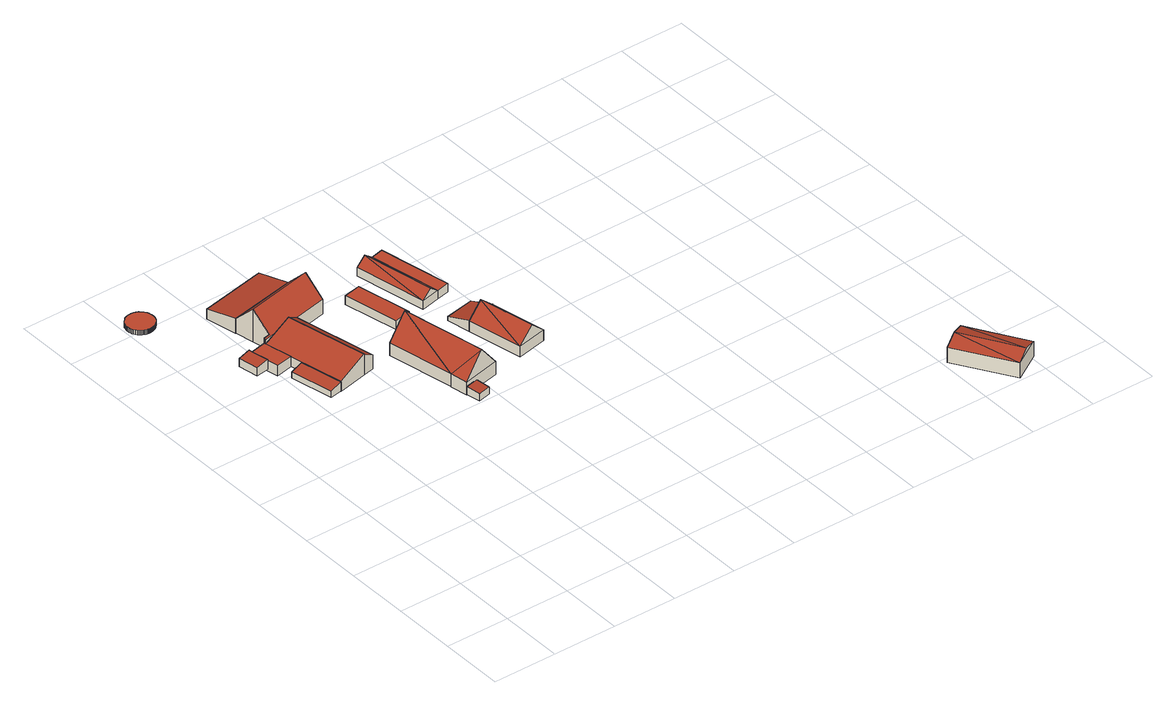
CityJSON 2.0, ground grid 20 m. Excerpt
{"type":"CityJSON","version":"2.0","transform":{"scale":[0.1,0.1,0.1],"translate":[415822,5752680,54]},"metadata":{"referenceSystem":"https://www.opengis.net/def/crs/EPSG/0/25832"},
"CityObjects":{
"building1":{"type":"Building","attributes":{"Gemeindeschluessel":"05570024","Geometrietyp2DReferenz":"3000","function":"51003_1201","roofType":"1000","measuredHeight":1.45},"geometry":[{"type":"Solid","lod":"2","boundaries":[[[[0,1,2,3]],[[4,5,1,0]],[[6,7,5,4]],[[8,9,7,6]],[[10,11,9,8]],[[12,13,11,10]],[[14,15,13,12]],[[16,17,15,14]],[[18,19,17,16]],[[20,21,19,18]],[[22,23,21,20]],[[24,25,23,22]],[[26,27,25,24]],[[28,29,27,26]],[[30,31,29,28]],[[32,33,31,30]],[[34,35,33,32]],[[36,37,35,34]],[[38,39,37,36]],[[40,41,39,38]],[[42,43,41,40]],[[44,45,43,42]],[[46,47,45,44]],[[48,49,47,46]],[[50,51,49,48]],[[52,53,51,50]],[[54,55,53,52]],[[56,57,55,54]],[[58,59,57,56]],[[60,61,59,58]],[[62,63,61,60]],[[64,65,63,62]],[[66,67,65,64]],[[68,69,67,66]],[[70,71,69,68]],[[72,73,71,70]],[[74,75,73,72]],[[76,77,75,74]],[[78,79,77,76]],[[80,81,79,78]],[[82,83,81,80]],[[84,85,83,82]],[[86,87,85,84]],[[88,89,87,86]],[[90,91,89,88]],[[92,93,91,90]],[[94,95,93,92]],[[96,97,95,94]],[[98,99,97,96]],[[100,101,99,98]],[[102,103,101,100]],[[104,105,103,102]],[[106,107,105,104]],[[108,109,107,106]],[[110,111,109,108]],[[112,113,111,110]],[[114,115,113,112]],[[116,117,115,114]],[[118,119,117,116]],[[120,121,119,118]],[[122,123,121,120]],[[124,125,123,122]],[[126,127,125,124]],[[128,129,127,126]],[[130,131,129,128]],[[3,2,131,130]],[[128,126,124,122,120,118,116,114,112,110,108,106,104,102,100,98,96,94,92,90,88,86,84,82,80,78,76,74,72,70,68,66,64,62,60,58,56,54,52,50,48,46,44,42,40,38,36,34,32,30,28,26,24,22,20,18,16,14,12,10,8,6,4,0,3,130]],[[1,5,7,9,11,13,15,17,19,21,23,25,27,29,31,33,35,37,39,41,43,45,47,49,51,53,55,57,59,61,63,65,67,69,71,73,75,77,79,81,83,85,87,89,91,93,95,97,99,101,103,105,107,109,111,113,115,117,119,121,123,125,127,129,131,2]]]],"semantics":{"surfaces":[{"type":"WallSurface"},{"type":"RoofSurface"},{"type":"GroundSurface"}],"values":[[0,0,0,0,0,0,0,0,0,0,0,0,0,0,0,0,0,0,0,0,0,0,0,0,0,0,0,0,0,0,0,0,0,0,0,0,0,0,0,0,0,0,0,0,0,0,0,0,0,0,0,0,0,0,0,0,0,0,0,0,0,0,0,0,0,0,1,2]]}}]},
"building2":{"type":"Building","attributes":{"Gemeindeschluessel":"05570024","Geometrietyp2DReferenz":"3000","function":"51009_1610","roofType":"2100","measuredHeight":3.26},"geometry":[{"type":"Solid","lod":"2","boundaries":[[[[132,133,134,135]],[[136,137,133,132]],[[138,139,137,136]],[[140,141,139,138]],[[135,134,141,140]],[[138,136,132,135,140]],[[133,137,139,141,134]]]],"semantics":{"surfaces":[{"type":"WallSurface"},{"type":"RoofSurface"},{"type":"GroundSurface"}],"values":[[0,0,0,0,0,1,2]]}}]},
"building3":{"type":"Building","attributes":{"Gemeindeschluessel":"05570024","Geometrietyp2DReferenz":"3000","function":"51009_1610","roofType":"2100","measuredHeight":2.85},"geometry":[{"type":"Solid","lod":"2","boundaries":[[[[142,143,144,145]],[[146,147,143,142]],[[148,149,147,146]],[[145,144,149,148]],[[146,142,145,148]],[[143,147,149,144]]]],"semantics":{"surfaces":[{"type":"WallSurface"},{"type":"RoofSurface"},{"type":"GroundSurface"}],"values":[[0,0,0,0,1,2]]}}]},
"building4":{"type":"Building","attributes":{"Gemeindeschluessel":"05570024","Geometrietyp2DReferenz":"3000","function":"31001_2700"},"children":["building4-1","building4-2","building4-3"]},
"building4-1":{"type":"BuildingPart","attributes":{"roofType":"2100","measuredHeight":6.68},"parents":["building4"],"geometry":[{"type":"Solid","lod":"2","boundaries":[[[[150,151,152,153]],[[154,155,151,150]],[[153,152,156,157,158]],[[159,160,154,150,153,158]],[[151,155,161,156,152]],[[155,154,160,161]],[[159,158,157]],[[161,160,159,157,156]]]],"semantics":{"surfaces":[{"type":"WallSurface"},{"type":"RoofSurface"},{"type":"GroundSurface"},{"type":"ClosureSurface"}],"values":[[0,0,0,1,2,3,0,3]]}}]},
"building4-2":{"type":"BuildingPart","attributes":{"roofType":"1000","measuredHeight":3.33},"parents":["building4"],"geometry":[{"type":"Solid","lod":"2","boundaries":[[[[162,163,164,165]],[[166,167,155,154,168]],[[165,164,167,166]],[[168,169,162,165,166]],[[163,161,155,167,164]],[[160,169,168,154]],[[155,161,160,154]],[[163,162,169,160,161]]]],"semantics":{"surfaces":[{"type":"WallSurface"},{"type":"RoofSurface"},{"type":"GroundSurface"},{"type":"ClosureSurface"}],"values":[[0,0,0,1,2,0,3,3]]}}]},
"building4-3":{"type":"BuildingPart","attributes":{"roofType":"3100","measuredHeight":10.55},"parents":["building4"],"geometry":[{"type":"Solid","lod":"2","boundaries":[[[[170,171,163,162,172]],[[173,174,171,170]],[[175,176,174,173]],[[177,178,176,175]],[[179,180,178,177]],[[181,182,180,179]],[[183,184,182,181]],[[157,156,184,183]],[[177,175,173,179]],[[170,172,185,159,157,183,181,179,173]],[[161,163,171,174,176,178,180,182,184,156]],[[169,160,159,185]],[[161,156,157,159,160]],[[169,185,172,162]],[[160,169,162,163,161]]]],"semantics":{"surfaces":[{"type":"WallSurface"},{"type":"RoofSurface"},{"type":"GroundSurface"},{"type":"ClosureSurface"}],"values":[[0,0,0,0,0,0,0,0,1,1,2,0,3,0,3]]}}]},
"building5":{"type":"Building","attributes":{"Gemeindeschluessel":"05570024","Geometrietyp2DReferenz":"3000","function":"51009_1610","roofType":"2100","measuredHeight":6.62},"geometry":[{"type":"Solid","lod":"2","boundaries":[[[[186,152,187,188]],[[189,156,152,186]],[[183,184,156,189]],[[188,187,184,183]],[[189,186,188,183]],[[152,156,184,187]]]],"semantics":{"surfaces":[{"type":"WallSurface"},{"type":"RoofSurface"},{"type":"GroundSurface"}],"values":[[0,0,0,0,1,2]]}}]},
"building6":{"type":"Building","attributes":{"Gemeindeschluessel":"05570024","Geometrietyp2DReferenz":"3000","function":"31001_2700","roofType":"2100","measuredHeight":4.8},"geometry":[{"type":"Solid","lod":"2","boundaries":[[[[177,190,191,192]],[[193,194,190,177]],[[195,196,194,193]],[[192,191,196,195]],[[193,177,192,195]],[[190,194,196,191]]]],"semantics":{"surfaces":[{"type":"WallSurface"},{"type":"RoofSurface"},{"type":"GroundSurface"}],"values":[[0,0,0,0,1,2]]}}]},
"building7":{"type":"Building","attributes":{"Gemeindeschluessel":"05570024","Geometrietyp2DReferenz":"3000","function":"51009_1610","roofType":"2100","measuredHeight":2.59},"geometry":[{"type":"Solid","lod":"2","boundaries":[[[[197,198,199,200]],[[201,202,198,197]],[[203,204,202,201]],[[200,199,204,203]],[[201,197,200,203]],[[198,202,204,199]]]],"semantics":{"surfaces":[{"type":"WallSurface"},{"type":"RoofSurface"},{"type":"GroundSurface"}],"values":[[0,0,0,0,1,2]]}}]},
"building8":{"type":"Building","attributes":{"Gemeindeschluessel":"05570024","Geometrietyp2DReferenz":"3000","function":"31001_1100","roofType":"5000","measuredHeight":11.34},"address":[{"country":"Germany","locality":"Everswinkel","thoroughfareNumber":"7","thoroughfareName":"Wettendorf"}],"geometry":[{"type":"Solid","lod":"2","boundaries":[[[[205,206,207,208]],[[209,210,206,205]],[[211,212,210,209]],[[213,214,212,211]],[[215,216,214,213]],[[208,207,216,215]],[[208,215,217,218]],[[217,213,211]],[[217,211,209]],[[218,217,209]],[[209,205,218]],[[208,218,205]],[[213,217,215]],[[206,210,212,214,216,207]]]],"semantics":{"surfaces":[{"type":"WallSurface"},{"type":"RoofSurface"},{"type":"GroundSurface"}],"values":[[0,0,0,0,0,0,1,1,1,1,1,0,0,2]]}}]},
"building9":{"type":"Building","attributes":{"Gemeindeschluessel":"05570024","Geometrietyp2DReferenz":"3000","function":"31001_2700","roofType":"1000","measuredHeight":2.86},"geometry":[{"type":"Solid","lod":"2","boundaries":[[[[219,220,221,222]],[[223,224,220,219]],[[225,226,224,223]],[[222,221,226,225]],[[223,219,222,225]],[[220,224,226,221]]]],"semantics":{"surfaces":[{"type":"WallSurface"},{"type":"RoofSurface"},{"type":"GroundSurface"}],"values":[[0,0,0,0,1,2]]}}]},
"building10":{"type":"Building","attributes":{"Gemeindeschluessel":"05570024","Geometrietyp2DReferenz":"3000","function":"31001_2700","roofType":"3100","measuredHeight":7.61},"geometry":[{"type":"Solid","lod":"2","boundaries":[[[[227,228,229,230]],[[231,232,228,227]],[[233,234,232,231]],[[230,229,234,233]],[[227,235,231]],[[233,236,230]],[[235,227,230]],[[230,236,235]],[[231,235,236]],[[236,233,231]],[[228,232,234,229]]]],"semantics":{"surfaces":[{"type":"WallSurface"},{"type":"RoofSurface"},{"type":"GroundSurface"}],"values":[[0,0,0,0,0,0,1,1,1,1,2]]}}]},
"building11":{"type":"Building","attributes":{"Gemeindeschluessel":"05570024","Geometrietyp2DReferenz":"3000","function":"31001_2700","roofType":"2100","measuredHeight":3.65},"geometry":[{"type":"Solid","lod":"2","boundaries":[[[[237,229,238,239]],[[240,234,229,237]],[[241,242,234,240]],[[239,238,242,241]],[[240,237,239,241]],[[229,234,242,238]]]],"semantics":{"surfaces":[{"type":"WallSurface"},{"type":"RoofSurface"},{"type":"GroundSurface"}],"values":[[0,0,0,0,1,2]]}}]},
"building12":{"type":"Building","attributes":{"Gemeindeschluessel":"05570024","Geometrietyp2DReferenz":"3000","function":"31001_2700","roofType":"3100","measuredHeight":5.1},"geometry":[{"type":"Solid","lod":"2","boundaries":[[[[243,244,245,246]],[[247,248,244,243]],[[249,250,248,247]],[[246,245,250,249]],[[243,251,247]],[[249,252,246]],[[251,243,246]],[[246,252,251]],[[247,251,252]],[[252,249,247]],[[244,248,250,245]]]],"semantics":{"surfaces":[{"type":"WallSurface"},{"type":"RoofSurface"},{"type":"GroundSurface"}],"values":[[0,0,0,0,0,0,1,1,1,1,2]]}}]},
"building13":{"type":"Building","attributes":{"Gemeindeschluessel":"05570024","Geometrietyp2DReferenz":"3000","function":"31001_2700","roofType":"1000","measuredHeight":2.71},"geometry":[{"type":"Solid","lod":"2","boundaries":[[[[253,254,245,255]],[[256,257,254,253]],[[258,244,257,256]],[[255,245,244,258]],[[256,253,255,258]],[[254,257,244,245]]]],"semantics":{"surfaces":[{"type":"WallSurface"},{"type":"RoofSurface"},{"type":"GroundSurface"}],"values":[[0,0,0,0,1,2]]}}]},
"building14":{"type":"Building","attributes":{"Gemeindeschluessel":"05570024","Geometrietyp2DReferenz":"3000","function":"31001_2700","roofType":"3100","measuredHeight":6.26},"geometry":[{"type":"Solid","lod":"2","boundaries":[[[[259,260,261,262]],[[263,264,260,259]],[[265,266,264,263]],[[262,261,266,265]],[[259,267,263]],[[265,268,262]],[[267,259,262]],[[262,268,267]],[[263,267,268]],[[268,265,263]],[[260,264,266,261]]]],"semantics":{"surfaces":[{"type":"WallSurface"},{"type":"RoofSurface"},{"type":"GroundSurface"}],"values":[[0,0,0,0,0,0,1,1,1,1,2]]}}]}
},
"vertices":[
[43,1582,20],[43,1582,6],[46,1582,6],[46,1582,20],[39,1583,20],[39,1583,6],[36,1584,20],[36,1584,6],[33,1585,20],[33,1585,6],[30,1587,20],[30,1587,6],[26,1589,20],[26,1589,6],[23,1592,20],[23,1592,6],[20,1595,20],[20,1595,6],[17,1599,20],[17,1599,6],[14,1603,20],[14,1603,6],[12,1607,20],[12,1607,6],[10,1612,20],[10,1612,6],[9,1617,20],[9,1617,6],[9,1622,20],[9,1622,6],[9,1627,20],[9,1627,6],[10,1632,20],[10,1632,6],[11,1637,20],[11,1637,6],[13,1642,20],[13,1642,6],[16,1646,20],[16,1646,6],[18,1650,20],[18,1650,6],[22,1653,20],[22,1653,6],[25,1656,20],[25,1656,6],[28,1659,20],[28,1659,6],[31,1661,20],[31,1661,6],[35,1662,20],[35,1662,6],[38,1663,20],[38,1663,6],[41,1664,20],[41,1664,6],[44,1665,20],[44,1665,6],[47,1665,20],[47,1665,6],[50,1665,20],[50,1665,6],[51,1665,20],[51,1665,6],[52,1665,20],[52,1665,6],[55,1665,20],[55,1665,6],[58,1665,20],[58,1665,6],[61,1664,20],[61,1664,6],[64,1663,20],[64,1663,6],[67,1662,20],[67,1662,6],[71,1661,20],[71,1661,6],[74,1659,20],[74,1659,6],[77,1656,20],[77,1656,6],[81,1653,20],[81,1653,6],[84,1650,20],[84,1650,6],[86,1646,20],[86,1646,6],[89,1642,20],[89,1642,6],[91,1637,20],[91,1637,6],[92,1633,20],[92,1633,6],[93,1627,20],[93,1627,6],[93,1622,20],[93,1622,6],[93,1617,20],[93,1617,6],[92,1612,20],[92,1612,6],[90,1607,20],[90,1607,6],[88,1603,20],[88,1603,6],[85,1599,20],[85,1599,6],[82,1595,20],[82,1595,6],[79,1592,20],[79,1592,6],[76,1589,20],[76,1589,6],[73,1587,20],[73,1587,6],[69,1585,20],[69,1585,6],[66,1584,20],[66,1584,6],[63,1583,20],[63,1583,6],[60,1582,20],[60,1582,6],[57,1582,20],[57,1582,6],[54,1581,20],[54,1581,6],[51,1581,20],[51,1581,6],[48,1581,20],[48,1581,6],
[177,1321,43],[177,1321,11],[137,1313,11],[137,1313,37],[178,1312,43],[178,1312,11],[189,1257,43],[189,1257,11],[149,1250,37],[149,1250,11],
[255,1197,38],[255,1197,9],[216,1189,9],[216,1189,29],[283,1065,38],[283,1065,9],[244,1057,29],[244,1057,9],
[283,1065,39],[283,1065,7],[377,1085,7],[377,1085,74],[248,1233,39],[248,1233,7],[323,1338,7],[323,1338,53],[323,1338,74],[267,1326,53],[231,1318,39],[231,1318,7],
[230,1323,40],[230,1323,7],[178,1312,7],[178,1312,40],[195,1223,40],[195,1223,7],[248,1233,40],[231,1318,40],
[249,1327,57],[249,1327,7],[230,1323,57],[238,1381,113],[238,1381,7],[226,1440,53],[226,1440,7],[435,1482,54],[435,1482,7],[447,1424,113],[447,1424,7],[459,1366,54],[459,1366,7],[357,1345,53],[357,1345,7],[231,1318,53],
[377,1085,73],[410,1092,7],[410,1092,53],[323,1338,73],
[435,1482,6],[414,1580,6],[414,1580,38],[226,1440,54],[226,1440,6],[207,1538,38],[207,1538,6],
[530,845,37],[530,845,11],[539,801,11],[539,801,34],[570,854,37],[570,854,11],[578,810,34],[578,810,11],
[530,845,51],[530,845,10],[647,870,10],[647,870,51],[520,899,51],[520,899,10],[522,900,51],[522,900,10],[480,1108,51],[480,1108,10],[595,1132,51],[595,1132,10],[539,1120,123],[591,858,123],
[585,1374,35],[585,1374,6],[532,1363,6],[532,1363,35],[621,1204,35],[621,1204,6],[568,1192,35],[568,1192,6],
[838,910,45],[838,910,11],[803,1082,11],[803,1082,45],[745,890,45],[745,890,11],[709,1062,45],[709,1062,11],[792,900,88],[756,1072,88],
[803,1082,47],[786,1153,11],[786,1153,24],[709,1062,47],[695,1135,24],[695,1135,11],
[738,1232,34],[738,1232,6],[694,1456,6],[694,1456,34],[679,1219,34],[679,1219,6],[635,1444,34],[635,1444,6],[709,1226,57],[665,1450,57],
[734,1465,33],[734,1465,6],[694,1456,33],[779,1241,33],[779,1241,6],[738,1232,33],
[1808,61,57],[1808,61,8],[1701,234,8],[1701,234,57],[1721,7,57],[1721,7,8],[1613,180,57],[1613,180,8],[1764,34,71],[1657,207,71]
]}
